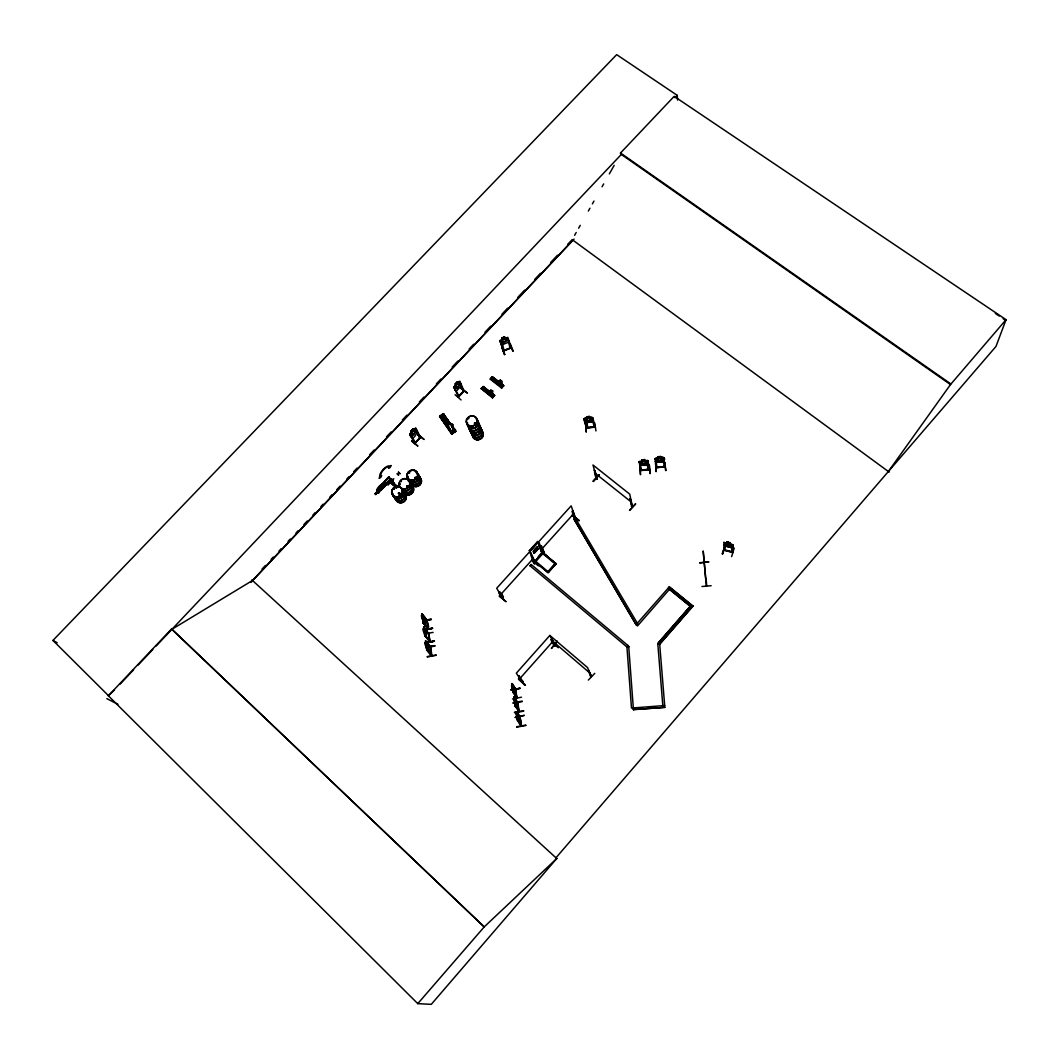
<?xml version="1.0" encoding="UTF-8"?>
<svg xmlns="http://www.w3.org/2000/svg" width="1059" height="1059" viewBox="0 0 1059 1059"><rect width="100%" height="100%" fill="white"/><g stroke="black" fill="none" stroke-linecap="round" stroke-linejoin="round"><path stroke-width="1.5" d="M431.344 655.442L430.788 647.062L431.834 655.68L426.909 649.127L426.711 649.988C434.177 660.353 431.887 653.562 426.909 649.127M434.19 641.026C406.828 646.758 453.093 637.836 425.056 642.614L425.692 643.462L425.797 642.217M426.962 620.203L427.307 621.355L426.658 620.256M427.293 621.196L422.422 615.16C424.328 614.829 429.928 624.956 428.313 628.9M427.783 628.384L427.81 628.927M423.746 626.743L428.974 634.156L423.574 627.524M428.617 634.195L430.047 641.886L428.855 633.282M430.285 647.155L425.559 641.277L430.801 647.87L430.166 646.943M423.957 628.305L423.812 629.403M422.237 615.332L422.237 616.523L421.495 615.65L422.488 619.303M631.68 506.705L630.171 498.551L632.329 507.155L631.588 506.334M590.459 676.066L591.16 676.476M591.306 676.132L588.367 670.387L590.578 676.172M594.139 470.315L594.748 470.805C600.665 488.583 592.894 472.963 594.946 470.567L596.945 478.814M597.064 478.456L596.389 477.927L597.144 478.708M492.845 395.351L493.415 396.013L492.501 395.563M502.522 386.098L501.595 385.86L502.443 386.125M417.22 432.853C418.424 428.127 415.26 438.294 412.719 437.711C407.477 436.083 411.263 430.431 414.824 428.511L415.79 428.207L417.299 431.132M520.181 717.539L519.559 716.533L519.717 717.552M520.816 724.766L521.293 725.428M515.349 689.078L517.163 698.013L516.713 697.153M515.958 690.084L511.934 684.008L515.971 689.886M514.436 701.68L514.303 697.457L517.666 703.441L517.52 702.435L518.884 711.423L519.016 710.324L515.23 705.704L519.214 711.463L515.402 706.049C510.676 677.601 520.75 725.336 515.799 700.29M517.652 703.348L517.877 702.501M517.785 702.382L519.095 711.291M428.14 628.755L423.071 622.374L424.778 624.36M428.339 633.229L428.657 634.222L424.129 628.119M430.02 641.728L424.791 635.387L429.769 640.907M430.338 647.142L431.357 655.534M426.803 620.667L427.77 628.821M461.075 384.311L461.049 386.138L456.482 390.877L455.383 390.387L456.482 390.877M460.983 386.138L461.208 384.298M495.758 382.021L495.255 381.28M496.512 381.531L495.837 380.79M390.705 479.82L390.837 479.118L380.896 490.224M453.106 432.032C453.517 430.973 451.875 430.814 453.027 430.894M453.226 431.278L453.636 431.648M492.792 395.431L493.295 396.066M425.533 641.489C427.121 639.662 429.345 649.392 428.829 651.113L428.352 651.325M475.345 423.746L474.909 422.991M423.693 627.577L423.653 626.769L426.075 630.515L426.406 637.439L425.97 630.529M424.368 617.622L422.038 613.783L421.853 614.551M445.971 421.323L445.707 422.66M501.847 385.648L502.231 385.939M414.559 477.966L415.909 477.596M409.661 472.764L409.317 472.87M407.98 486.107L406.908 486.637M409.608 472.618L408.774 472.804M399.481 494.129L399.706 495.056M401.295 481.633L401.149 480.76M400.845 494.659L400.633 493.706M394.279 489.205L393.524 488.861M393.471 489.073L394.08 488.808M455.079 394.689L461.049 399.945M507.248 338.443C507.896 335.902 509.657 351.164 510.981 347.259M503.224 350.436L504.11 350.079M503.356 350.781L511.298 347.617L503.488 350.648M706.697 585.746L706.618 585.362M706.353 585.839L703.202 550.984L704.156 562.501M537.548 541.586L529.447 550.587L534.305 561.111L547.993 572.416M555.181 645.235L554.334 645.858L554.612 644.666M542.221 553.288L538.74 545.186M555.988 563.838L542.605 552.507L556.081 563.825L548.085 572.72L534.252 561.098M542.552 552.758L534.98 561.508M554.4 645.355L551.673 639.12L554.545 644.772M575.434 518.129L574.044 519.267L636.168 624.797L637.73 623.91L575.5 518.5L571.185 505.831L538.66 541.811L543.797 553.672L544.247 552.772M575.593 518.447L572.76 510.584L572.217 511.193L574.931 519.069L575.262 517.877M522.669 681.241L519.042 675.841C518.076 678.395 522.352 682.777 522.616 681.321M534.199 563.441L535.166 563.256L534.186 563.309M453.477 431.41L453.278 431.384M729.638 543.651L729.744 542.645L731.173 546.073L726.964 545.61L725.468 544.472L725.415 542.777L726.884 542.883M724.872 545.928L731.795 547.755L724.899 545.835L723.959 544.67M723.919 542.473L732.709 544.803L731.835 545.014L731.994 552.295L732.815 552.586M732.788 547.146L731.703 547.794M732.974 551.991L731.901 552.004M731.623 544.207L732.616 544.789L732.802 551.898M731.637 556.61L734.231 548.046M459.5 382.511C458.971 379.413 463.829 393.246 463.339 391.393M724.912 545.57L722.264 553.976L725.336 545.557M722.675 554.069L725.296 545.557M726.752 541.904L729.717 542.737M726.805 542.737L726.884 541.877L729.625 542.737M732.987 552.242L724.025 550.111L725.084 549.78M414.704 443.456L415.406 442.636M508.386 342.256L508.955 340.707M520.949 724.938L517.441 720.239L521.081 725.852L520.737 724.78M950.479 384.576L1006.05 319.686L674.159 96.343L620.508 153.012L620.64 153.926L950.479 384.576L888.369 471.507M390.811 479.78L390.956 480.018M429.504 641.105L429.398 641.595M427.161 621.064L428.114 628.874M542.142 552.361L537.562 541.48L538.369 542.142L530.056 551.209L529.407 550.495L535.086 563.322M537.946 541.956L542.724 552.97L537.919 541.904L529.818 550.892L534.874 561.68L542.87 552.732M490.092 391.168L490.754 390.215M1006.05 319.686L995.976 346.452L555.962 857.803L556.743 858.518L431.278 1004.356L417.776 1003.641L108.362 695.776L171.571 628.98L484.228 926.89L556.743 858.518L556.041 857.697M510.372 347.59L510.703 348.186M511.378 347.934L507.804 337.371L499.861 340.548L503.488 351.058L511.404 347.868M503.634 351.006L499.98 341.051C502.218 338.523 504.441 353.918 503.912 350.079M487.378 390.797L486.24 391.353M475.584 423.732C473.439 424.606 474.67 424.235 475.187 423.11M474.644 424.103L475.345 423.348M496.486 381.465L495.731 381.955M468.885 418.557L468.25 418.861M409.992 434.415L410.257 433.369M390.943 480.204L390.122 479.555C393.644 487.219 397.112 486.65 391.353 479.515L390.652 479.356M415.194 478.602L416.147 478.231L415.485 477.238M399.322 494.156L400.09 493.507M406.974 486.333L407.238 485.657M458.547 397.165L453.993 387.356L458.931 381.505L459.858 381.24L464.094 391.234L458.415 397.178L458.044 396.556L464.001 390.731M455.449 390.453L453.993 387.356L454.43 386.297M454.073 387.409L454.549 386.35M664.271 466.701C667.302 464.848 659.108 468.502 656.315 467.39M648.518 468.991L649.246 469.68L640.629 470.62C642.707 469.786 639.848 466.331 639.874 461.909L639.093 462.306L639.874 461.909M648.386 469.389L649.392 469.283M640.682 470.275L648.36 469.177M494.315 395.563L492.501 397.8L481.263 388.547L483.156 386.416L494.672 395.431L494.037 396.119L482.798 386.879L494.685 395.417M492.461 397.813L493.137 397.099L481.633 388.15L492.885 397.363M501.211 383.689L503.727 385.701L503.091 386.389L491.839 377.203L492.409 376.726L498.696 381.717M594.311 427.24L591.981 418.08M594.165 426.923L595.052 427.161M494.01 396.145L482.983 386.826M586.262 427.571C591.293 429.464 579.194 406.696 586.434 427.465M501.529 388.084L503.74 385.688L492.197 376.726L490.198 379.109L501.569 388.031L502.204 387.356L490.688 378.46M503.065 386.416L503.369 385.847M384.377 487.061C390.718 477.199 371.643 488.437 378.156 493.123L391.433 479.542M390.745 478.959L394.61 484.612L390.652 479.224M574.587 235.336L576.202 232.477M578.638 228.201L580.253 225.342M588.327 211.059L589.942 208.199M592.365 203.91L593.98 201.051M602.055 186.768L603.67 183.922M609.322 173.914L614.18 165.35M554.903 645.196L554.334 645.858L554.85 644.865M521.875 681.877L522.616 681.228L522.153 681.784M382.445 488.239L383.689 486.068L383.08 485.168L375.085 493.666L375.799 494.513L377.706 492.342M543.505 553.394L544.432 552.97L543.81 553.592L540.54 546.259L541.321 545.848L544.352 553.116L541.096 545.65M574.693 518.804L575.447 518.169M534.239 563.679L535.033 562.951M502.496 598.494C506.824 596.707 491.786 584.224 502.919 599.023C501.966 599.05 504.375 597.369 502.694 598.613M503.449 598.428L499.57 591.637M458.534 396.119L458.15 396.966L463.948 390.917M458.865 396.304C459.924 396.715 452.749 386.336 454.814 387.515M414.599 443.099L415.591 443.019L410.495 434.336L409.965 434.918L410.495 434.336M414.797 443.35L420.622 437.063L414.943 443.258M420.741 437.473L415.657 428.233M411.607 440.862L417.908 446.104L411.647 441.06M390.268 482.692L396.437 487.947M481.183 388.785L481.819 388.084M483.089 386.707L494.434 395.695M490.224 379.096L490.86 378.407M491.76 377.428L503.356 386.098M499.557 380.763L499.53 382.484A1.933 0.728 -51.9 0 0 499.729 383.98L499.636 383.914A1.933 0.728 -51.9 0 1 499.451 382.418C498.167 381.717 500.589 378.831 500.828 381.108A1.933 0.728 -51.9 0 1 501.556 382.034L502.403 385.277L501.119 386.654L499.636 383.914M542.115 553.063L555.604 564.301M452.643 433.449L440.478 415.737L452.484 433.661M442.662 414.281L449.294 423.812M443.708 413.778L439.551 416.505L451.743 434.137L455.899 431.384L443.364 413.817L449.797 423.574L444.092 415.485M499.318 596.018L506.083 601.711L499.358 596.151M649.419 469.561L647.909 460.586L639.04 461.764L639.967 461.3M656.977 466.847L656.977 467.615L655.733 458.851L654.952 459.249L655.733 458.851M451.584 426.34C460.215 433.065 452.577 430.391 452.286 433.766M518.5 678.951L525.357 684.974M525.079 685.319L518.513 678.938L525.092 685.266M487.378 391.314L486.213 391.287M495.334 381.2L496.181 380.896M445.68 421.773L446.488 421.244M400.501 494.434L399.481 494.421M414.665 477.556L415.763 477.516M416.068 478.165L415.406 478.602M640.708 465.404C637.055 463.829 646.374 466.688 647.473 464.504L648.399 463.471M640.642 465.351L647.552 464.623L648.386 463.379M664.099 460.334L663.265 461.459L664.205 460.334M519.042 721.722L518.089 714.693L519.175 721.801M520.962 725.693C522.074 723.178 518.606 710.933 516.355 712.376M520.075 717.459L516.501 711.939M417.776 1003.641L484.228 926.89M588.341 680.077L594.761 673.352M590.498 675.973L591.174 676.608L588.367 670.387M658.274 642.945L690.375 606.158L658.274 642.945L659.691 644.282L692.957 606.145L669.341 586.832L636.115 624.598L637.531 625.922L669.513 589.241L691.792 607.482L668.176 588.341L669.341 586.832M692.93 605.947L659.651 644.097L657.838 644.243L662.815 705.532M518.725 676.688L519.042 675.841M551.17 639.715L554.347 645.778L551.17 639.715L552.308 639.649L555.3 645.566M552.308 639.649L551.461 639.358M557.1 641.277L551.395 648.505L557.074 641.277M522.736 681.427L522.272 681.97M554.109 645.58L554.717 644.878M626.875 646.797L628.053 645.447L626.928 646.97L530.082 565.837L531.247 564.54L628.106 645.633M427.836 628.305L423.031 622.229L428.061 627.947M631.588 506.665L632.461 506.864L629.748 494.156L592.974 464.994L596.667 478.258M629.523 510.345L635.718 504.018M629.602 510.398L635.4 503.753M519.85 678.594L552.891 641.41L589.942 673.074M572.442 515.19L579.167 520.565L572.429 515.177M503.025 598.891L503.25 598.136M574.997 518.685L575.077 517.957M538.369 565.863L531.631 560.198M591.465 676.37L587.52 667.541L549.846 635.453L516.329 673.167L522.113 682.089M598.917 474.789L593.08 481.289L599.262 475.081M593.384 481.514L599.209 474.895M531.128 556.69C532.002 554.81 532.32 563.044 534.636 563.838M574.044 519.267C577.91 519.135 571.556 514.846 572.456 511.378L572.998 510.769M555.512 563.348L547.529 572.257L555.432 563.507M533.154 551.355C544.207 541.692 530.255 550.203 534.146 553.301L538.184 548.814L537.217 546.854M500.483 594.827L532.929 558.861M541.745 549.091L573.766 513.602M538.184 556.716L542.208 552.295L556.081 563.825M534.742 561.601L542.857 552.838M543.28 553.195L535.351 561.826M529.91 550.984L538.131 541.943M491.972 396.318L493.256 394.928L492.356 391.724A1.933 0.728 -51.7 0 0 491.614 390.824L491.707 390.89A1.933 0.728 -51.7 0 1 492.448 391.804L492.356 391.724M501.026 386.575L502.31 385.198L501.463 381.955A1.933 0.728 -51.9 0 0 500.735 381.028L500.417 380.194M493.335 395.007L492.051 396.384L490.529 393.683A1.933 0.728 -51.7 0 1 490.317 392.201L489.999 391.38L490.41 392.28A1.933 0.728 -51.7 0 0 490.621 393.763L490.529 393.683M492.845 396.026L493.441 395.391L493.203 396.754L493.534 395.47M501.913 386.283L502.27 387.025L502.496 385.648L502.853 386.403M394.001 484.135L393.471 484.797L390.069 479.674L390.784 478.84L391.486 479.621L390.824 480.336L390.069 479.674M484.334 387.395L482.374 389.381M491.455 379.771L493.375 377.719M483.169 390.069L485.101 388.004M494.143 378.315L492.183 380.3M487.259 389.738L485.3 391.724M494.381 382.087L496.3 380.035M396.053 488.199L399.971 483.897M398.091 486.174L400.09 484.056M493.348 394.57L491.535 396.397M417.67 434.627L424.103 439.485L417.908 434.375M460.93 388.494L467.469 393.114L461.221 388.15M463.829 390.956L463.392 391.512M415.234 442.543L420.529 437.182M378.897 487.418L388.759 476.815L389.222 477.357L379.294 487.868M388.428 477.662L388.984 477L377.11 489.827M390.956 478.986L377.653 492.448M381.955 489.126L390.784 478.84M393.816 478.761L387.951 485.194M393.114 479.992L392.651 479.396L393.114 479.992L391.459 481.435M412.957 428.789L413.579 430.02L414.757 429.332L415.856 431.317L413.526 435.143L412.083 435.342L410.998 430.881L413.023 428.842M455.238 383.742L457.236 381.743L457.7 382.987L458.838 382.352L459.778 384.483L457.435 388.322L456.058 388.441L455.238 383.742L455.741 384.894M415.472 429.451C415.38 426.208 419.655 441.828 420.41 436.89M262.023 569.067L265.425 565.466M271.078 559.456L273.341 557.047M279.007 551.037L281.27 548.628M288.061 541.414L290.325 539.018M295.99 533.008L298.254 530.599M303.907 524.589L307.309 520.975M312.961 514.965L315.225 512.556M320.89 506.546L323.154 504.15M329.945 496.936L332.208 494.527M336.736 489.721L340.124 486.107M346.915 478.893L349.179 476.484M353.706 471.679L357.108 468.078M369.565 454.854L374.092 450.035M386.535 436.811L391.062 432.006M402.38 419.973L406.908 415.168M419.364 401.943L423.891 397.138M436.348 383.914L440.875 379.096M452.193 367.076L457.845 361.066M469.163 349.033L473.691 344.228M485.009 332.208L490.674 326.198M501.992 314.166L507.645 308.156M517.838 297.341L524.629 290.126M534.821 279.298L540.474 273.288M550.667 262.473L557.458 255.259M567.637 244.43L572.164 239.625L889.176 472.102M572.853 240.128L252.492 580.491L171.995 629.258L621.342 154.415M250.983 582.384L574.044 239.122M108.362 695.776L114.465 690.058M120.104 684.101L133.633 669.791M138.147 665.026L152.814 649.524M156.202 645.95L170.856 630.449M675.007 97.706L677.244 95.35L616.669 54.644L52.95 640.43L108.825 696.015M514.634 694.161C515.336 693.01 513.125 682.38 512.093 684.326M499.623 380.499L500.51 380.26M724.091 549.502L724.991 549.753M724.104 549.767L732.868 551.924M440.081 416.174L451.968 433.886L439.71 416.081L443.324 413.725L455.622 431.49M455.396 431.741L451.677 426.287M535.152 560.833L548.562 572.164M534.808 563.084L529.699 551.726L496.724 588.208L502.866 599.01M408.019 486.849L406.669 486.452M400.395 494.752L400.461 493.785M400.659 494.765L399.415 494.725M447.004 422.859L447.269 421.522M420.264 438.042L416.836 432.125M397.721 486.544L391.539 481.316M463.604 391.684L459.858 383.649M451.928 431.053L454.046 429.094L450.909 431.728M451.465 431.781L453.887 430.206M452.564 431.794C453.384 429.954 453.345 434.865 453.676 431.066M501.953 347.339L504.441 354.619M586.832 417.908L585.587 418.57L586.117 420.635L587.798 421.323L591.716 419.933L591.2 417.881L589.651 417.696L589.453 416.439L586.54 416.809L586.832 418.001L584.846 418.159C581.06 419.735 596.707 416.346 589.651 417.603M731.729 547.702L732.696 547.106M654.925 458.693L655.852 458.243M474.379 423.004L475.226 422.925M378.156 493.123L379.082 492.713M501.913 387.673L490.674 378.526M502.363 339.052L501.926 337.834L504.587 336.775L505.037 338.073M500.814 341.011L499.98 341.051M508.466 342.269L502.284 344.731L501.053 343.857M510.332 344.003L513.231 351.125M492.62 397.588L481.448 388.468M587.083 427.849L586.554 428.193M587.163 428.114L587.11 427.439M640.629 469.971L640.721 470.699L639.133 461.671M585.839 423.984L586.276 432.138L585.958 423.984M639.927 466.331L640.483 474.71L640.06 466.331M655.6 463.167L656.13 471.692L655.587 463.312M449.996 423.137L448.089 424.897L450.154 422.991M490.992 389.924L491.707 390.89M407.252 485.777L408.192 485.935M407.622 486.875L406.974 486.584M399.905 493.746L400.633 494.275M512.755 351.111L509.842 343.976M422.422 615.16L426.962 621.434M424.368 617.582L425.175 624.333L424.262 617.635M421.879 618.535L421.495 615.65L422.131 616.537M423.971 620.548L431.331 619.144L423.944 620.878L422.435 616.775L423.918 620.878L431.397 619.634M423.084 622.467L421.998 614.432M423.031 622.229L423.137 623.036L423.348 622.176M425.241 630.092L432.562 628.291L425.096 629.536L425.824 635.281L423.6 631.574L423.243 628.781M425.096 629.562L432.549 628.318M425.202 629.774L432.469 628.186M423.6 631.574L423.309 628.636M424.196 632.302L423.6 631.495M424.156 633.917L433.118 632.395M424.566 634.275L424.897 635.466L423.719 627.378L428.511 633.441L429.597 641.9M429.769 640.774L424.752 635.228L429.689 641.966M424.858 636.035L425.069 635.175M425.97 642.019L430.272 647.711M434.296 641.224L425.321 642.667M425.44 645.553L426.142 646.242L425.056 642.614L425.797 643.448M427.479 647.009L434.892 645.619L425.97 647.578M427.452 647.353L434.958 646.109M426.327 648.24L426.751 649.432L425.559 641.277M428.829 651.113L427.095 642.601M436.136 654.939L427.227 656.593M427.28 656.99L436.189 655.322M511.974 684.286C509.683 685.517 518.023 702.249 516.911 697.007M513.258 685.186L514.82 693.883M513.152 686.258L514.025 692.056L512.278 688.602L512.318 685.054M512.728 689.237L513.138 691.275M511.034 689.806L520.194 688.284L511.087 689.833M513.178 692.149L517.044 697.193L513.178 692.149L516.646 697.894M513.297 692.983L513.496 692.096M512.477 698.953L521.505 697.206M514.33 699.774L513.986 699.125L516.077 705.572L515.203 699.734L514.37 698.569L514.462 699.867L513.88 699.139M513.125 703.229L522.233 701.587M513.046 702.766L522.153 701.111M515.203 704.844L514.78 702.713M515.23 705.704L515.349 706.538L515.548 705.638M515.349 706.538L519.162 711.079M514.568 712.826L523.689 711.145M514.422 712.217L523.623 710.735M516.633 712.773L519.85 717.724M517.401 713.078L517.983 714.759M516.646 716.731L516.58 713.078L518.288 720.067L516.554 716.678L518.05 718.545L516.805 714.6M515.203 717.393L524.337 715.354L515.283 717.512M516.329 712.31L517.308 719.432L516.991 717.261M517.719 720.597L517.414 719.392M517.56 721.086L517.758 720.186M525.833 725.071L516.66 726.726M516.726 727.136L525.899 725.494M586.66 416.915L589.373 416.584M584.144 419.338L584.952 419.245M592.007 418.371L592.788 417.987M584.806 421.707L586.037 422.634L592.669 421.72L593.477 420.635L592.683 421.813L585.984 422.673M594.721 422.859L595.952 430.934M587.255 427.545L594.986 426.499M594.973 426.83L586.474 427.915L584.025 418.662L586.037 422.541M586.461 428.167L595.092 427.095L592.736 417.577L591.584 417.365M662.722 457.369L660.803 457.607L660.644 456.455L657.665 456.813L657.93 457.898C650.861 459.527 667.302 454.02 664.218 460.427M641.741 459.99L644.706 459.54L644.891 460.678L646.347 460.89L646.678 462.823L645.341 463.829L640.973 463.511L640.616 461.578L642.032 461.049L641.833 459.91M662.947 457.978L663.768 457.885L662.987 458.282L664.271 466.741M647.102 461.34C648.254 459.156 646.665 468.581 648.624 469.706M656.408 462.32L663.344 461.578L656.421 462.412L655.349 461.393L656.421 462.412M649.988 473.545L649.048 465.232M640.589 470.328L649.299 469.283M699.721 562.898L708.895 561.905L699.708 562.739M706.088 578.81L706.671 585.402M711.158 585.706L701.918 586.514M626.915 646.731L628.768 646.771L626.915 646.731L631.482 708.074L664.681 705.546M664.827 707.359L633.388 709.596L664.827 707.359L659.691 644.282L657.838 644.243M650.319 473.505L649.419 465.192M446.435 421.164L447.163 421.442M446.541 423.031L445.813 422.74M665.608 470.54L664.536 462.081L666.018 470.5M646.771 460.387L647.923 460.678M731.928 544.71L732.749 544.935M516.686 697.96L515.508 689.224M411.514 437.168L412.719 437.711M394.12 484.095C393.855 488.212 390.797 477.265 388.732 476.828M596.76 478.655L596.257 478.324M106.813 698.622L117.933 704.261M52.95 640.43L57.186 642.76M426.976 620.296L421.932 613.796M427.942 629.033L423.137 623.036M431.529 654.502L426.605 649.18M520.062 716.771L521.385 725.706L517.441 720.239M397.972 474.472L398.674 475.107L397.707 474.194M995.354 313.385L999.246 316.045M1003.151 318.706L1005.746 320.48M620.508 153.012L950.717 383.848M492.104 377.057L503.488 385.966M491.839 377.203L499.332 383.384M595.211 473.333L631.455 502.138M481.633 388.15L493.097 397.138L481.223 388.468M572.112 515.362L578.916 520.829M669.367 587.043L692.957 606.145M541.334 551.607L546.987 556.306L542.208 552.97M410.998 430.881L411.594 431.953M538.184 548.814L534.146 553.301M529.381 550.508L530.202 551.183M388.785 477.781L390.083 479.926M397.429 486.888L391.261 481.66M396.768 487.59L390.599 482.374M375.085 493.666L375.68 494.566M397.866 474.3L397.085 473.585L397.906 474.538M664.906 466.251C663 467.721 653.244 466.887 657.057 467.509M251.843 579.895L556.743 858.518M171.571 628.98L484.029 926.81M425.586 645.09L425.559 643.568M425.493 640.669L430.788 647.062M423.746 631.111L423.706 629.615M422.025 618.099L421.998 616.616M427.333 621.183L426.671 621.051M517.705 720.504L518.87 722.053M516.646 716.241L516.183 711.992L519.704 716.811M516.09 713.7L516.66 714.401M515.031 702.911L515.852 704.05L514.608 700.078M514.343 702.091L514.886 702.779M514.144 697.06L515.323 698.728M514.025 696.968L517.957 702.554M513.986 697.51L517.983 703.388M451.028 424.341A2.925 1.205 -34.5 0 1 452.365 425.718L452.458 425.864A2.925 1.205 -34.5 0 0 451.121 424.474L450.446 423.15M443.959 415.578L449.559 423.732M451.452 426.42L454.245 430.51M452.974 429.199L454.907 431.953M443.483 415.896L449.095 424.037L443.39 415.949M449.016 428.114A2.925 1.205 -34.5 0 1 448.672 426.075L448.579 425.93A2.925 1.205 -34.5 0 0 448.923 427.968L451.558 431.926L453.98 430.338L452.365 425.718M441.762 417.021L452.908 433.369M440.478 415.737L452.709 433.409M439.71 416.081L452.008 433.872M512.384 688.098L511.934 684.008M512.278 688.522L513.8 690.547L512.556 686.55M511.828 685.583L512.304 686.351M511.974 683.452L515.932 689.25M384.47 482.374L385.953 484.625M391.406 479.595L394.557 484.691M573.965 519.042L636.115 624.598M409.846 434.415L414.929 443.642M551.395 641.939L558.265 647.711M441.762 419.046L445.442 416.809M549.899 635.426L555.088 645.805M447.997 424.752L448.672 426.075M530.082 565.837L531.247 564.54M454.139 387.356L455.516 390.374M538.74 545.107L542.393 553.341M484.281 390.903L486.24 388.918M501.926 337.834L502.496 339.145L501.317 340.071L502.112 342.335L503.766 342.772L507.221 340.296L506.427 338.033L504.971 338.152L504.508 336.855M493.335 381.2L495.294 379.228M500.589 386.667L502.218 384.933M426.923 643.568L427.664 649.193L426.155 646.175M423.362 616.762L424.103 622.321L422.594 619.211M585.693 421.906L587.348 428.048M587.189 417.047L588.936 416.822M589.466 416.531L589.731 417.55M631.919 506.083L630.171 498.551M641.741 459.897L641.926 461.036M644.613 459.58L644.891 460.586M655.018 458.6L656.289 467.641L665.065 466.556L663.715 457.554M520.194 688.284L511.113 689.939M660.551 456.508L660.71 457.647L662.246 457.819L662.524 459.778L661.16 460.784L656.805 460.466L656.501 458.521L657.93 457.991L657.679 456.906L657.824 457.872M425.149 642.601L425.546 645.527M703.811 558.252L706.022 581.934M628.715 646.586L633.441 709.742M677.244 95.35L677.575 100.115M723.959 542.274L724.171 550.19L732.802 552.52L732.643 544.697M724.74 542.711L724.912 550.309M727.348 542.261L729.135 542.751M731.994 547.622L732.06 552.401M417.603 474.975A5.494 5.043 -30.1 0 1 418.398 483.433A5.494 5.043 -30.1 0 1 409.859 481.488M417.484 474.67A5.573 5.11 -30.1 0 1 418.305 483.248A5.573 5.11 -30.1 0 1 409.648 481.263M419.827 477.516A5.48 5.03 -30.1 0 1 419.51 485.26A5.48 5.03 -30.1 0 1 411.541 484.493M416.174 472.446A5.586 5.123 -30.1 0 1 418.57 478.972A5.586 5.123 -30.1 0 1 411.792 482.308A5.586 5.123 -30.1 0 1 408.231 476.378M417.378 474.604A5.494 5.043 -30.1 0 1 418.186 483.063A5.494 5.043 -30.1 0 1 409.634 481.117M416.28 472.751A5.507 5.057 -30.1 0 1 418.053 480.204A5.507 5.057 -30.1 0 1 409.965 481.474M409.078 480.482A5.507 5.057 -30.1 0 1 408.297 477.98M417.193 473.095A5.52 5.057 -30.1 0 1 415.657 481.673A5.52 5.057 -30.1 0 1 408.072 477.609M411.766 485.101A5.494 5.043 -31 0 1 403.439 492.104M410.852 483.937A5.573 5.123 -31 0 1 404.459 492.766M404.512 493.772A5.467 5.03 -31 0 0 412.547 492.514A5.467 5.03 -31 0 0 410.786 485.101A5.48 5.03 -31 0 1 412.626 492.647A5.48 5.03 -31 0 1 404.591 493.904M401.851 489.774A5.599 5.136 -31 0 0 410.071 488.49A5.599 5.136 -31 0 0 408.284 480.918A5.52 5.07 -31 0 1 409.939 488.331A5.52 5.07 -31 0 1 401.824 489.589M409.529 483.036A5.507 5.057 -31 0 1 411.289 490.489A5.507 5.057 -31 0 1 403.214 491.747M409.542 481.938A5.52 5.07 -31 0 1 403.201 490.674M410.786 483.817A5.573 5.123 -31 0 1 410.958 491.204A5.573 5.123 -31 0 1 403.241 491.932M403.558 491.76A5.586 5.136 -31.9 0 1 401.983 500.47A5.586 5.136 -31.9 0 1 394.319 496.34M404.697 493.653A5.507 5.057 -31.9 0 1 403.757 501.873A5.507 5.057 -31.9 0 1 395.801 499.477M404.657 493.626A5.48 5.03 -31.9 0 1 403.717 501.82A5.48 5.03 -31.9 0 1 395.801 499.424M402.182 489.615A5.613 5.149 -31.8 0 1 400.593 498.352A5.613 5.149 -31.8 0 1 392.902 494.196M404.247 492.581A5.507 5.057 -31.9 0 1 401.136 500.457A5.507 5.057 -31.9 0 1 394.239 496.089M404.379 492.66A5.586 5.136 -31.9 0 1 401.242 500.655A5.586 5.136 -31.9 0 1 394.252 496.221M402.116 489.496A5.613 5.149 -31.8 0 1 400.514 498.246A5.613 5.149 -31.8 0 1 392.836 494.09M401.983 489.43A5.533 5.083 -31.8 0 1 400.408 498.061A5.533 5.083 -31.8 0 1 392.823 493.957M478.536 422.898A5.52 5.043 -23.9 0 1 476.206 430.417A5.52 5.043 -23.9 0 1 468.727 427.743M468.502 426.446A5.52 5.043 -23.9 0 1 468.634 425.109M478.483 422.594A5.599 5.11 -23.9 0 1 474.736 430.709A5.599 5.11 -23.9 0 1 468.435 424.831A5.52 5.043 -23.9 0 0 471.639 430.351A5.52 5.043 -23.9 0 0 478.324 427.995A5.52 5.043 -23.9 0 0 477.45 421.522M469.547 427.121A5.507 5.043 -24 0 0 475.756 432.919A5.507 5.043 -24 0 0 479.436 424.924A5.507 5.043 -24 0 1 475.716 432.827A5.507 5.043 -24 0 1 469.508 427.042M476.484 419.165A5.613 5.136 -23.9 0 1 477.371 425.744A5.613 5.136 -23.9 0 1 470.567 428.14A5.613 5.136 -23.9 0 1 467.31 422.395M477.45 420.463A5.533 5.057 -23.9 0 1 473.757 428.485A5.533 5.057 -23.9 0 1 467.509 422.673M476.365 419.073A5.547 5.057 -23.9 0 1 474.935 427.598A5.547 5.057 -23.9 0 1 467.191 423.6M480.654 428.802A5.454 4.991 -24 0 1 481.527 435.209A5.454 4.991 -24 0 1 474.922 437.526A5.454 4.991 -24 0 1 471.758 431.926M480.587 428.485A5.533 5.07 -24 0 1 481.474 434.984A5.533 5.07 -24 0 1 474.776 437.341A5.533 5.07 -24 0 1 471.573 431.662M481.527 430.788A5.427 4.964 -24 0 1 482.401 437.168A5.441 4.991 -24 0 1 475.782 439.419A5.441 4.991 -24 0 1 472.618 433.833A5.427 4.977 -24 0 0 475.769 439.353A5.427 4.977 -24 0 0 482.335 437.036A5.427 4.977 -24 0 0 481.474 430.656A5.441 4.991 -24 0 1 482.374 437.089A5.427 4.964 -24 0 1 475.822 439.485A5.427 4.964 -24 0 1 472.685 433.912M479.475 425.016A5.507 5.03 -24 0 1 475.795 433.012A5.507 5.03 -24 0 1 469.587 427.214M479.542 426.089A5.547 5.083 -24 0 1 480.429 432.615A5.547 5.083 -24 0 1 473.691 434.984A5.547 5.083 -24 0 1 470.474 429.279A5.48 5.017 -24 0 0 473.664 434.772A5.48 5.017 -24 0 0 480.296 432.429A5.48 5.017 -24 0 0 479.423 426.009M480.482 428.392A5.454 5.004 -24 0 1 481.355 434.812A5.454 5.004 -24 0 1 474.736 437.142A5.454 5.004 -24 0 1 471.586 431.529M479.608 426.406A5.467 5.017 -24 0 1 480.482 432.84A5.467 5.017 -24 0 1 473.836 435.17A5.467 5.017 -24 0 1 470.673 429.557M377.467 490.37L379.824 489.232L378.579 491.985L380.433 488.94L383.199 487.087L380.711 488.305L382.14 485.419L380.141 488.556L377.467 490.37M390.956 465.55L390.109 467.456L388.494 468.171L389.355 467.257A6.288 2.489 -49.5 0 0 383.676 469.653A6.288 2.489 -49.5 0 0 380.816 476.378L381.664 475.478L380.737 477.463L379.029 478.271L379.877 477.371A7.532 2.978 -49.5 0 1 383.305 469.309A7.532 2.978 -49.5 0 1 390.109 466.45L390.956 465.55M398.422 472.168L399.998 473.677L398.422 472.168M555.922 563.573L547.98 572.615L555.962 563.587M488.371 390.572L486.478 392.717L488.371 390.572M497.426 380.869L495.533 383.001L497.452 380.949M381.505 486.849L377.811 490.794L378.434 491.694L382.114 487.749L381.505 486.849M376.276 492.726L376.011 493.997L376.276 492.726M412.758 429.477L411.779 431.092L412.758 429.477M456.945 382.378L455.966 383.993L456.945 382.378M413.778 430.378L411.951 432.324L413.063 434.309L414.876 432.363L413.778 430.378M457.872 383.371L456.072 385.291L457.025 387.422L458.825 385.502L457.872 383.371M448.937 421.853L445.376 424.328L448.937 421.853M444.555 415.499L440.994 417.974L444.555 415.499M446.607 418.477L443.046 420.939L446.607 418.477M447.705 420.066L444.145 422.541L447.758 420.171M501.86 347.153L504.733 354.5L501.86 347.153M504.177 337.318L502.721 338.351L504.177 337.318M505.103 338.562L502.641 339.542L503.435 341.805L505.898 340.826L505.103 338.562M589.744 418.053L587.043 418.398L587.56 420.449L590.273 420.119L589.744 418.053M660.088 456.839L658.354 457.395L660.088 456.839M644.163 459.91L642.442 460.466L644.163 459.91M660.763 458.004L657.983 458.335L658.274 460.281L661.041 459.95L660.763 458.004M644.865 461.062L642.098 461.393L642.442 463.339L645.196 463.008L644.865 461.062M729.651 543.955L726.884 543.188L726.937 544.882L729.691 545.65L729.651 543.955M427.479 647.737L425.996 643.687L427.479 647.737M425.625 633.838L424.156 629.748L425.625 633.838M411.077 480.362A5.533 5.07 -30 0 0 417.55 473.399A5.533 5.07 -30 0 0 408.417 471.957A5.547 5.083 -30 0 0 411.077 480.389A5.547 5.083 -30 0 0 417.564 473.399A5.547 5.083 -30 0 0 408.417 471.957A5.533 5.07 -30 0 0 411.077 480.362M419.933 484.625A5.467 5.017 -30.1 0 0 418.609 476.696A5.454 5.004 -30.1 0 1 419.92 484.625A5.467 5.017 -30.1 0 1 411.488 484.36A5.454 5.004 -30.1 0 0 419.92 484.625M411.196 480.548A5.52 5.057 -30 0 0 417.656 473.598A5.52 5.057 -30 0 0 408.549 472.155A5.52 5.057 -30 0 0 411.196 480.548M403.135 488.901A5.56 5.096 -30.9 0 0 409.648 481.911A5.56 5.096 -30.9 0 0 400.487 480.455A5.56 5.096 -30.9 0 0 403.135 488.901M403.254 489.073A5.533 5.07 -31 0 0 409.74 482.097A5.533 5.07 -31 0 0 400.62 480.64A5.533 5.07 -31 0 0 403.254 489.073M399.481 492.806A5.507 5.057 -31.9 0 0 398.184 493.441A5.48 5.03 -31.9 0 1 399.455 492.779M395.762 496.817A5.56 5.096 -31.8 0 0 402.288 489.814A5.56 5.096 -31.8 0 0 393.127 488.331A5.56 5.096 -31.8 0 0 395.762 496.817A5.56 5.096 -31.8 0 0 402.327 489.88A5.56 5.096 -31.8 0 0 393.18 488.398A5.56 5.096 -31.8 0 0 395.801 496.883M395.894 496.975A5.547 5.083 -31.8 0 0 402.38 489.999A5.547 5.083 -31.8 0 0 393.273 488.53A5.547 5.083 -31.8 0 0 395.894 496.975M470.514 426.128A5.573 5.083 -23.9 0 0 476.974 419.165A5.573 5.083 -23.9 0 0 467.694 417.776A5.573 5.083 -23.9 0 0 470.514 426.128M470.54 426.208A5.573 5.083 -23.9 0 0 477 419.245A5.573 5.083 -23.9 0 0 467.734 417.855A5.573 5.083 -23.9 0 0 470.54 426.208"/></g></svg>
